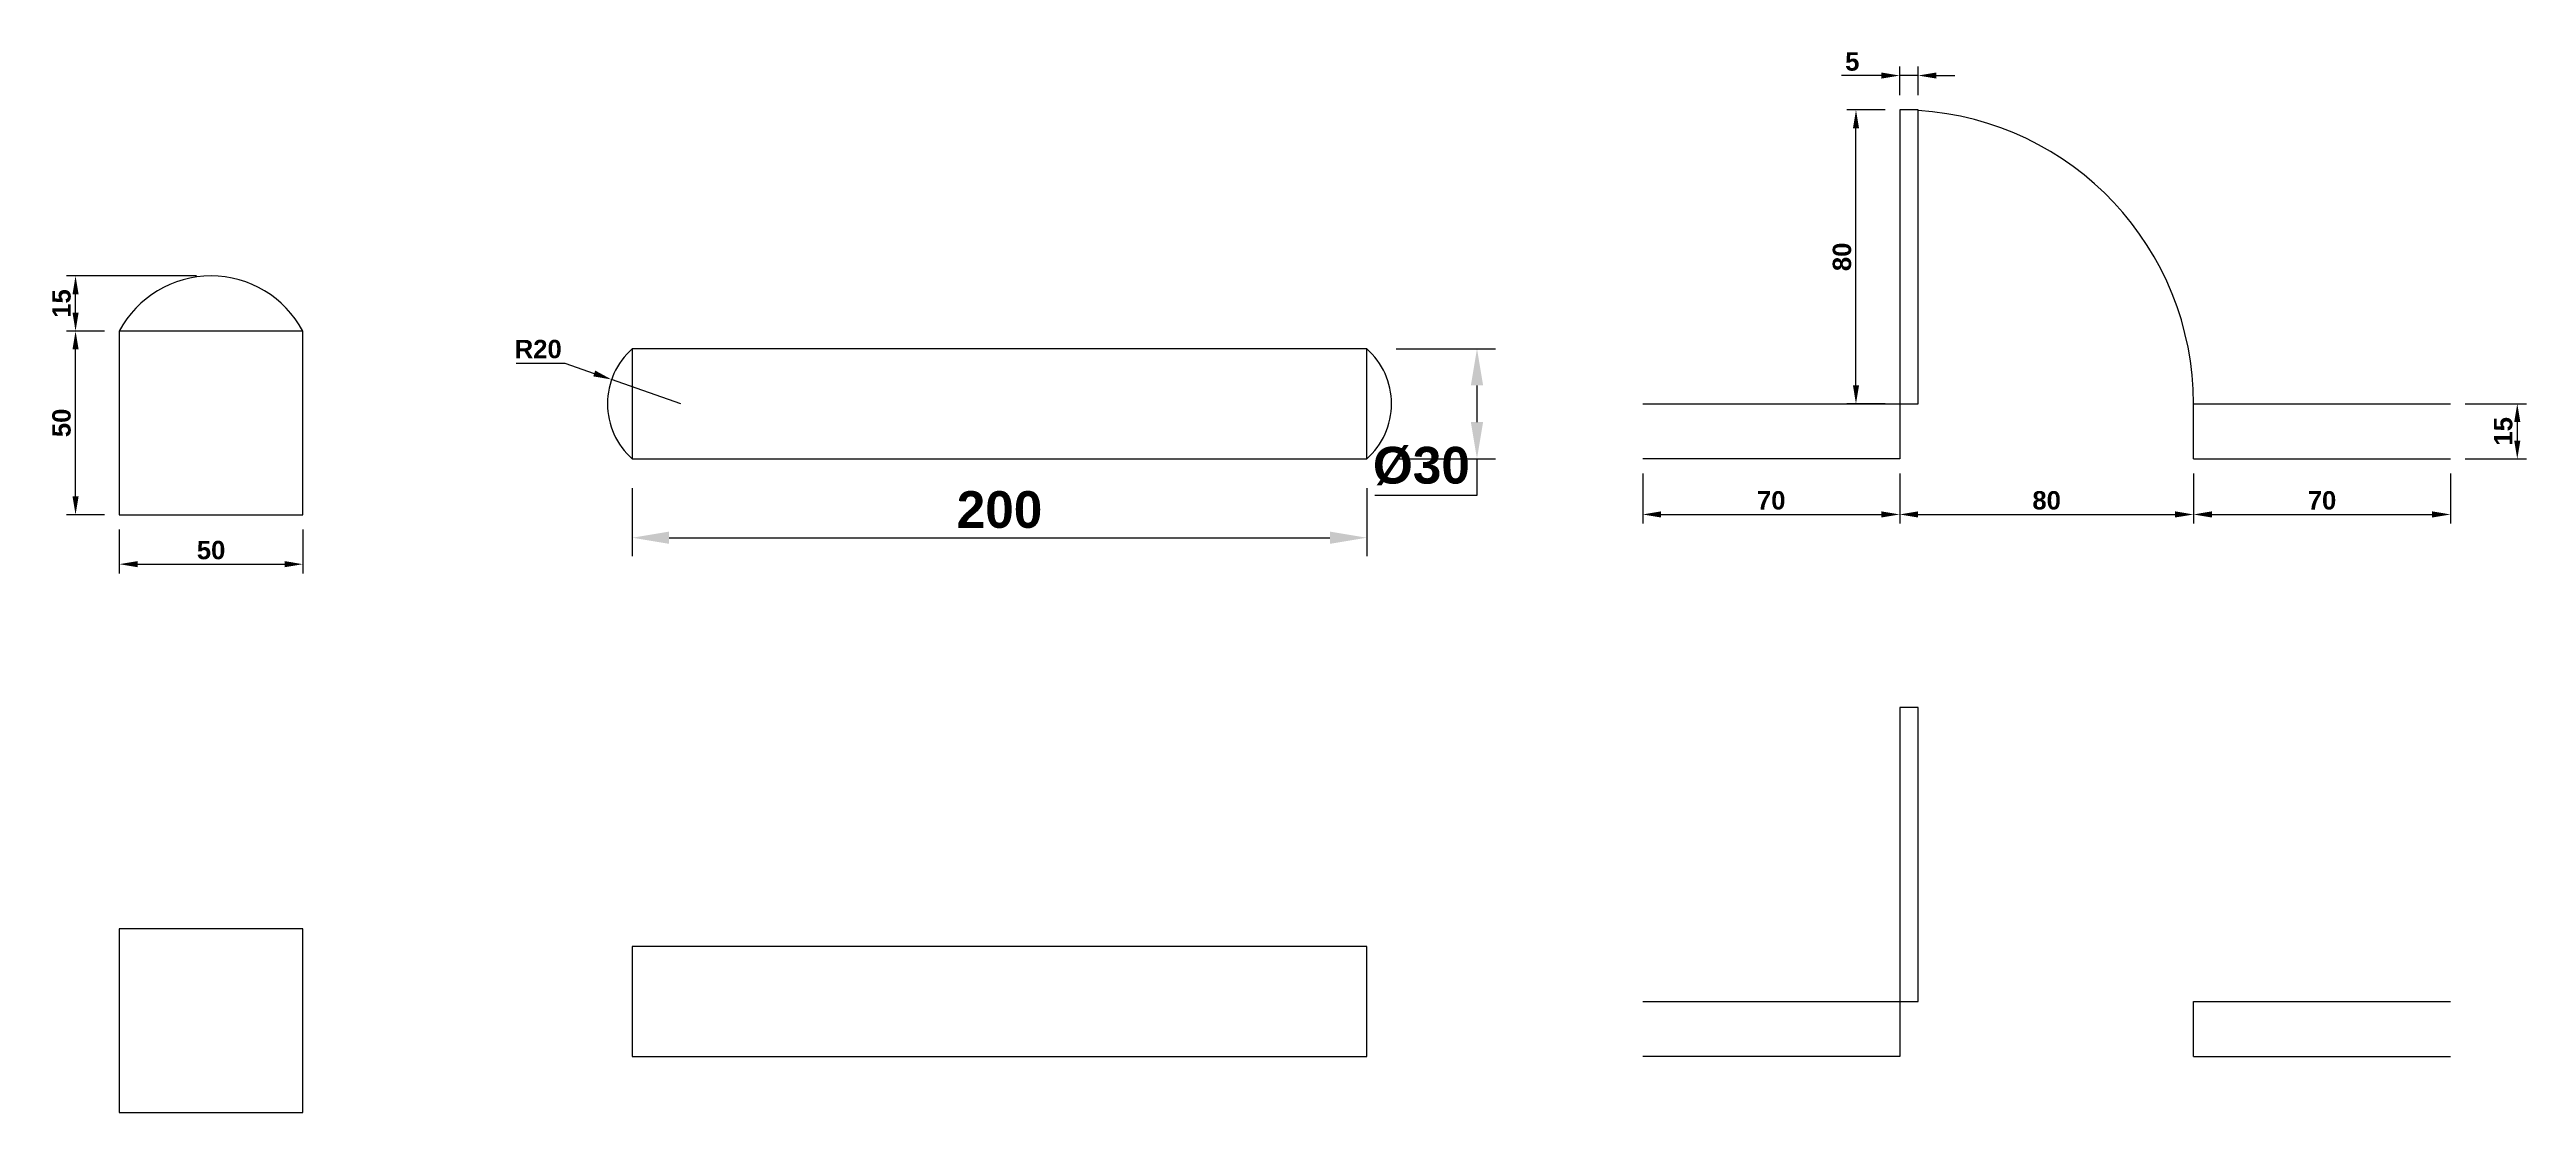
# Model space of a CAD drawing. Header units: millimetres. Extents: x -1404 to -729, y 426 to 715.
import ezdxf

# ---------------------------------------------------------------- set-up
doc = ezdxf.new("R2010")
doc.units = ezdxf.units.MM
doc.layers.add('contorno', color=250, linetype='Continuous', lineweight=30)
doc.layers.add('cotas', color=7, linetype='Continuous', lineweight=9)
doc.styles.get("Standard").update_dxf_attribs({"font": ''})
doc.styles.get('Standard').set_extended_font_data('Arial', bold=True)
doc.dimstyles.new('Annotative', dxfattribs={"dimscale": 0, "dimtxt": 2.5, "dimasz": 2.5, "dimexe": 1.25, "dimexo": 2, "dimtad": 1, "dimtoh": 1, "dimtxsty": 'Standard', "dimcen": 2.5, "dimclrt": 102, "dimadec": 0, "dimazin": 0, "dimtfac": 1, "dimtmove": 0, "dimatfit": 3, "dimfxl": 1, "dimarcsym": 0})

# ---------------------------------------------------------------- blocks, each defined once
blk = doc.blocks.new('*D1')
at = {"layer": 'cotas', "color": 0, "lineweight": -2}
for p, q in [((-1245.17, 595.99), (-1245.17, 577.53)), ((-1045.17, 595.99), (-1045.17, 577.53)), ((-1235.17, 582.53), (-1055.17, 582.53))]:
    blk.add_line(p, q, dxfattribs=at)
at = {"layer": 'cotas', "color": 0}
for points in [[(-1235.17, 584.19), (-1235.17, 580.86), (-1245.17, 582.53)], [(-1055.17, 584.19), (-1055.17, 580.86), (-1045.17, 582.53)]]:
    blk.add_solid(points, dxfattribs=at)
at = {"layer": 'Defpoints', "color": 0}
for p in [(-1245.17, 603.99), (-1045.17, 603.99), (-1045.17, 582.53)]:
    blk.add_point(p, dxfattribs=at)
at = {"layer": 'cotas', "color": 102, "insert": (-1145.17, 590.13), "char_height": 10, "attachment_point": 5}
blk.add_mtext('200', dxfattribs=at)
blk = doc.blocks.new('*D2')
at = {"layer": 'cotas', "color": 0, "lineweight": -2}
for p, q in [((-1037.17, 633.99), (-1010.13, 633.99)), ((-1015.13, 623.99), (-1015.13, 613.99)), ((-1037.17, 603.99), (-1010.13, 603.99)), ((-1015.13, 603.99), (-1015.13, 593.99)), ((-1015.13, 593.99), (-1042.91, 593.99))]:
    blk.add_line(p, q, dxfattribs=at)
at = {"layer": 'cotas', "color": 0}
for points in [[(-1016.79, 623.99), (-1013.46, 623.99), (-1015.13, 633.99)], [(-1016.79, 613.99), (-1013.46, 613.99), (-1015.13, 603.99)]]:
    blk.add_solid(points, dxfattribs=at)
at = {"layer": 'Defpoints', "color": 0}
for p in [(-1045.17, 633.99), (-1045.17, 603.99), (-1015.13, 603.99)]:
    blk.add_point(p, dxfattribs=at)
at = {"layer": 'cotas', "color": 102, "insert": (-1030.27, 602.01), "char_height": 10, "attachment_point": 5}
blk.add_mtext('%%C30', dxfattribs=at)
blk = doc.blocks.new('*D3')
at = {"layer": 'cotas', "color": 0, "lineweight": -2}
for p, q in [((-1276.77, 630.06), (-1263.57, 630.06)), ((-1263.57, 630.06), (-1255.54, 627.25)), ((-1231.94, 618.99), (-1250.82, 625.6))]:
    blk.add_line(p, q, dxfattribs=at)
at = {"layer": 'cotas', "color": 0}
blk.add_solid([(-1255.27, 628.03), (-1255.82, 626.46), (-1250.82, 625.6)], dxfattribs=at)
at = {"layer": 'Defpoints', "color": 0}
for p in [(-1250.82, 625.6), (-1231.94, 618.99)]:
    blk.add_point(p, dxfattribs=at)
at = {"layer": 'cotas', "color": 102, "insert": (-1270.79, 633.86), "char_height": 5, "attachment_point": 5}
blk.add_mtext('R20', dxfattribs=at)
blk = doc.blocks.new('*D4')
at = {"layer": 'cotas', "color": 0, "lineweight": -2}
for p, q in [((-969.99, 599.99), (-969.99, 586.36)), ((-899.99, 599.99), (-899.99, 586.36)), ((-964.99, 588.86), (-904.99, 588.86))]:
    blk.add_line(p, q, dxfattribs=at)
at = {"layer": 'cotas', "color": 0}
for points in [[(-964.99, 589.7), (-964.99, 588.03), (-969.99, 588.86)], [(-904.99, 589.7), (-904.99, 588.03), (-899.99, 588.86)]]:
    blk.add_solid(points, dxfattribs=at)
at = {"layer": 'Defpoints', "color": 0}
for p in [(-969.99, 603.99), (-899.99, 603.99), (-899.99, 588.86)]:
    blk.add_point(p, dxfattribs=at)
at = {"layer": 'cotas', "color": 102, "insert": (-934.99, 592.67), "char_height": 5, "attachment_point": 5}
blk.add_mtext('70', dxfattribs=at)
blk = doc.blocks.new('*D5')
at = {"layer": 'cotas', "color": 0, "lineweight": -2}
for p, q in [((-899.99, 599.99), (-899.99, 586.36)), ((-819.99, 599.99), (-819.99, 586.36)), ((-894.99, 588.86), (-824.99, 588.86))]:
    blk.add_line(p, q, dxfattribs=at)
at = {"layer": 'cotas', "color": 0}
for points in [[(-894.99, 589.7), (-894.99, 588.03), (-899.99, 588.86)], [(-824.99, 589.7), (-824.99, 588.03), (-819.99, 588.86)]]:
    blk.add_solid(points, dxfattribs=at)
at = {"layer": 'Defpoints', "color": 0}
for p in [(-899.99, 603.99), (-819.99, 603.99), (-819.99, 588.86)]:
    blk.add_point(p, dxfattribs=at)
at = {"layer": 'cotas', "color": 102, "insert": (-859.99, 592.67), "char_height": 5, "attachment_point": 5}
blk.add_mtext('80', dxfattribs=at)
blk = doc.blocks.new('*D6')
at = {"layer": 'cotas', "color": 0, "lineweight": -2}
for p, q in [((-819.99, 599.99), (-819.99, 586.36)), ((-749.99, 599.99), (-749.99, 586.36)), ((-814.99, 588.86), (-754.99, 588.86))]:
    blk.add_line(p, q, dxfattribs=at)
at = {"layer": 'cotas', "color": 0}
for points in [[(-814.99, 589.7), (-814.99, 588.03), (-819.99, 588.86)], [(-754.99, 589.7), (-754.99, 588.03), (-749.99, 588.86)]]:
    blk.add_solid(points, dxfattribs=at)
at = {"layer": 'Defpoints', "color": 0}
for p in [(-819.99, 603.99), (-749.99, 603.99), (-749.99, 588.86)]:
    blk.add_point(p, dxfattribs=at)
at = {"layer": 'cotas', "color": 102, "insert": (-784.99, 592.67), "char_height": 5, "attachment_point": 5}
blk.add_mtext('70', dxfattribs=at)
blk = doc.blocks.new('*D7')
at = {"layer": 'cotas', "color": 0, "lineweight": -2}
for p, q in [((-745.99, 618.99), (-729.31, 618.99)), ((-731.81, 613.99), (-731.81, 608.99)), ((-745.99, 603.99), (-729.31, 603.99))]:
    blk.add_line(p, q, dxfattribs=at)
at = {"layer": 'cotas', "color": 0}
for points in [[(-732.64, 613.99), (-730.97, 613.99), (-731.81, 618.99)], [(-732.64, 608.99), (-730.97, 608.99), (-731.81, 603.99)]]:
    blk.add_solid(points, dxfattribs=at)
at = {"layer": 'Defpoints', "color": 0}
for p in [(-749.99, 618.99), (-749.99, 603.99), (-731.81, 603.99)]:
    blk.add_point(p, dxfattribs=at)
at = {"layer": 'cotas', "color": 102, "insert": (-735.61, 611.49), "char_height": 5, "attachment_point": 5, "rotation": 90}
blk.add_mtext('15', dxfattribs=at)
blk = doc.blocks.new('*D8')
at = {"layer": 'cotas', "color": 0, "lineweight": -2}
for p, q in [((-1384.89, 584.79), (-1384.89, 572.82)), ((-1334.89, 584.79), (-1334.89, 572.82)), ((-1379.89, 575.32), (-1339.89, 575.32))]:
    blk.add_line(p, q, dxfattribs=at)
at = {"layer": 'cotas', "color": 0}
for points in [[(-1379.89, 576.16), (-1379.89, 574.49), (-1384.89, 575.32)], [(-1339.89, 576.16), (-1339.89, 574.49), (-1334.89, 575.32)]]:
    blk.add_solid(points, dxfattribs=at)
at = {"layer": 'Defpoints', "color": 0}
for p in [(-1384.89, 588.79), (-1334.89, 588.79), (-1334.89, 575.32)]:
    blk.add_point(p, dxfattribs=at)
at = {"layer": 'cotas', "color": 102, "insert": (-1359.89, 579.13), "char_height": 5, "attachment_point": 5}
blk.add_mtext('50', dxfattribs=at)
blk = doc.blocks.new('*D9')
at = {"layer": 'cotas', "color": 0, "lineweight": -2}
for p, q in [((-1388.89, 638.79), (-1399.31, 638.79)), ((-1396.81, 593.79), (-1396.81, 633.79)), ((-1388.89, 588.79), (-1399.31, 588.79))]:
    blk.add_line(p, q, dxfattribs=at)
at = {"layer": 'cotas', "color": 0}
for points in [[(-1397.64, 633.79), (-1395.97, 633.79), (-1396.81, 638.79)], [(-1397.64, 593.79), (-1395.97, 593.79), (-1396.81, 588.79)]]:
    blk.add_solid(points, dxfattribs=at)
at = {"layer": 'Defpoints', "color": 0}
for p in [(-1396.81, 638.79), (-1384.89, 638.79), (-1384.89, 588.79)]:
    blk.add_point(p, dxfattribs=at)
at = {"layer": 'cotas', "color": 102, "insert": (-1400.61, 613.79), "char_height": 5, "attachment_point": 5, "rotation": 90}
blk.add_mtext('50', dxfattribs=at)
blk = doc.blocks.new('*D10')
at = {"layer": 'cotas', "color": 0, "lineweight": -2}
for p, q in [((-1363.89, 653.79), (-1399.31, 653.79)), ((-1396.81, 643.79), (-1396.81, 648.79)), ((-1388.89, 638.79), (-1399.31, 638.79))]:
    blk.add_line(p, q, dxfattribs=at)
at = {"layer": 'cotas', "color": 0}
for points in [[(-1397.64, 648.79), (-1395.97, 648.79), (-1396.81, 653.79)], [(-1397.64, 643.79), (-1395.97, 643.79), (-1396.81, 638.79)]]:
    blk.add_solid(points, dxfattribs=at)
at = {"layer": 'Defpoints', "color": 0}
for p in [(-1396.81, 653.79), (-1359.89, 653.79), (-1384.89, 638.79)]:
    blk.add_point(p, dxfattribs=at)
at = {"layer": 'cotas', "color": 102, "insert": (-1400.61, 646.29), "char_height": 5, "attachment_point": 5, "rotation": 90}
blk.add_mtext('15', dxfattribs=at)
blk = doc.blocks.new('*D11')
at = {"layer": 'cotas', "color": 0, "lineweight": -2}
for p, q in [((-903.99, 698.99), (-914.41, 698.99)), ((-911.91, 623.99), (-911.91, 693.99)), ((-903.99, 618.99), (-914.41, 618.99))]:
    blk.add_line(p, q, dxfattribs=at)
at = {"layer": 'cotas', "color": 0}
for points in [[(-912.74, 693.99), (-911.07, 693.99), (-911.91, 698.99)], [(-912.74, 623.99), (-911.07, 623.99), (-911.91, 618.99)]]:
    blk.add_solid(points, dxfattribs=at)
at = {"layer": 'Defpoints', "color": 0}
for p in [(-911.91, 698.99), (-899.99, 698.99), (-899.99, 618.99)]:
    blk.add_point(p, dxfattribs=at)
at = {"layer": 'cotas', "color": 102, "insert": (-915.71, 658.99), "char_height": 5, "attachment_point": 5, "rotation": 90}
blk.add_mtext('80', dxfattribs=at)
blk = doc.blocks.new('*D12')
at = {"layer": 'cotas', "color": 0, "lineweight": -2}
for p, q in [((-904.99, 708.35), (-915.85, 708.35)), ((-899.99, 702.99), (-899.99, 710.85)), ((-894.99, 708.35), (-899.99, 708.35)), ((-894.99, 702.99), (-894.99, 710.85)), ((-889.99, 708.35), (-884.99, 708.35))]:
    blk.add_line(p, q, dxfattribs=at)
at = {"layer": 'cotas', "color": 0}
for points in [[(-904.99, 709.18), (-904.99, 707.52), (-899.99, 708.35)], [(-889.99, 709.18), (-889.99, 707.52), (-894.99, 708.35)]]:
    blk.add_solid(points, dxfattribs=at)
at = {"layer": 'Defpoints', "color": 0}
for p in [(-894.99, 708.35), (-899.99, 698.99), (-894.99, 698.99)]:
    blk.add_point(p, dxfattribs=at)
at = {"layer": 'cotas', "color": 102, "insert": (-912.92, 712.14), "char_height": 5, "attachment_point": 5}
blk.add_mtext('5', dxfattribs=at)

msp = doc.modelspace()

# ---------------------------------------------------------------- linework, layer by layer
at = {"layer": 'contorno'}
for p, q in [((-969.989, 618.992), (-899.989, 618.992)), ((-899.989, 618.992), (-899.989, 603.992)), ((-819.989, 603.992), (-819.989, 618.992)), ((-819.989, 618.992), (-749.989, 618.992)), ((-899.989, 603.992), (-969.989, 603.992)), ((-819.989, 603.992), (-749.989, 603.992)), ((-969.989, 456.267), (-899.989, 456.267)), ((-899.989, 456.267), (-899.989, 441.267)), ((-819.989, 441.267), (-819.989, 456.267)), ((-819.989, 456.267), (-749.989, 456.267)), ((-899.989, 441.267), (-969.989, 441.267)), ((-819.989, 441.267), (-749.989, 441.267))]:
    msp.add_line(p, q, dxfattribs=at)
for points in [[(-899.989, 618.992), (-894.989, 618.992), (-894.989, 698.992), (-899.989, 698.992)], [(-1384.889, 588.788), (-1334.889, 588.788), (-1334.889, 638.788), (-1384.889, 638.788)], [(-1245.173, 603.992), (-1045.173, 603.992), (-1045.173, 633.992), (-1245.173, 633.992)], [(-899.989, 456.267), (-894.989, 456.267), (-894.989, 536.267), (-899.989, 536.267)], [(-1384.889, 426.063), (-1334.889, 426.063), (-1334.889, 476.063), (-1384.889, 476.063)], [(-1245.173, 441.267), (-1045.173, 441.267), (-1045.173, 471.267), (-1245.173, 471.267)]]:
    msp.add_lwpolyline(points, close=True, dxfattribs=at)
for centre, radius, start, end in [((-899.989, 618.992), 80, 0, 86.423666), ((-1359.889, 625.455), 28.333, 28.072487, 151.927513), ((-1231.944, 618.992), 20, 131.409622, 228.590378), ((-1058.402, 618.992), 20, 311.409622, 48.590378)]:
    msp.add_arc(centre, radius, start, end, dxfattribs=at)

# ---------------------------------------------------------------- dimensions: what is measured, and where the dimension line sits
at = {"layer": 'cotas'}
dim = msp.add_linear_dim(base=(-894.989, 708.35), p1=(-899.989, 698.992), p2=(-894.989, 698.992), dimstyle='Annotative', dxfattribs=at)
dim.commit()
dim.dimension.update_dxf_attribs({"geometry": '*D12', "text_midpoint": (-912.92, 708.35), "dimtype": 160})
for base, p1, p2, picture, middle in [((-911.908, 698.992), (-899.989, 618.992), (-899.989, 698.992), '*D11', (-915.713, 658.992)), ((-1396.806, 653.788), (-1384.889, 638.788), (-1359.889, 653.788), '*D10', (-1400.608, 646.288)), ((-1396.806, 638.788), (-1384.889, 588.788), (-1384.889, 638.788), '*D9', (-1400.608, 613.788)), ((-731.807, 603.992), (-749.989, 618.992), (-749.989, 603.992), '*D7', (-735.61, 611.492))]:
    dim = msp.add_linear_dim(base=base, p1=p1, p2=p2, angle=90, dimstyle='Annotative', dxfattribs=at)
    dim.commit()
    dim.dimension.update_dxf_attribs({"geometry": picture, "text_midpoint": middle})
dim = msp.add_radius_dim(center=(-1231.944, 618.992), mpoint=(-1250.822, 625.597), dimstyle='Annotative', dxfattribs=at)
dim.commit()
dim.dimension.update_dxf_attribs({"geometry": '*D3', "text_midpoint": (-1270.794, 630.055), "dimtype": 164})
dim = msp.add_linear_dim(base=(-1015.125, 603.992), p1=(-1045.173, 633.992), p2=(-1045.173, 603.992), angle=90, text='%%C<>', dimstyle='Annotative', dxfattribs=at)
dim.commit()
dim.dimension.update_dxf_attribs({"geometry": '*D2', "text_midpoint": (-1030.269, 602.01)})
for base, p1, p2, picture, middle in [((-1045.173, 582.528), (-1245.173, 603.992), (-1045.173, 603.992), '*D1', (-1145.173, 590.133)), ((-899.989, 588.864), (-969.989, 603.992), (-899.989, 603.992), '*D4', (-934.989, 592.667)), ((-819.989, 588.864), (-899.989, 603.992), (-819.989, 603.992), '*D5', (-859.989, 592.668)), ((-749.989, 588.864), (-819.989, 603.992), (-749.989, 603.992), '*D6', (-784.989, 592.667)), ((-1334.889, 575.323), (-1384.889, 588.788), (-1334.889, 588.788), '*D8', (-1359.889, 579.126))]:
    dim = msp.add_linear_dim(base=base, p1=p1, p2=p2, dimstyle='Annotative', dxfattribs=at)
    dim.commit()
    dim.dimension.update_dxf_attribs({"geometry": picture, "text_midpoint": middle})

doc.saveas('drawing.dxf')
